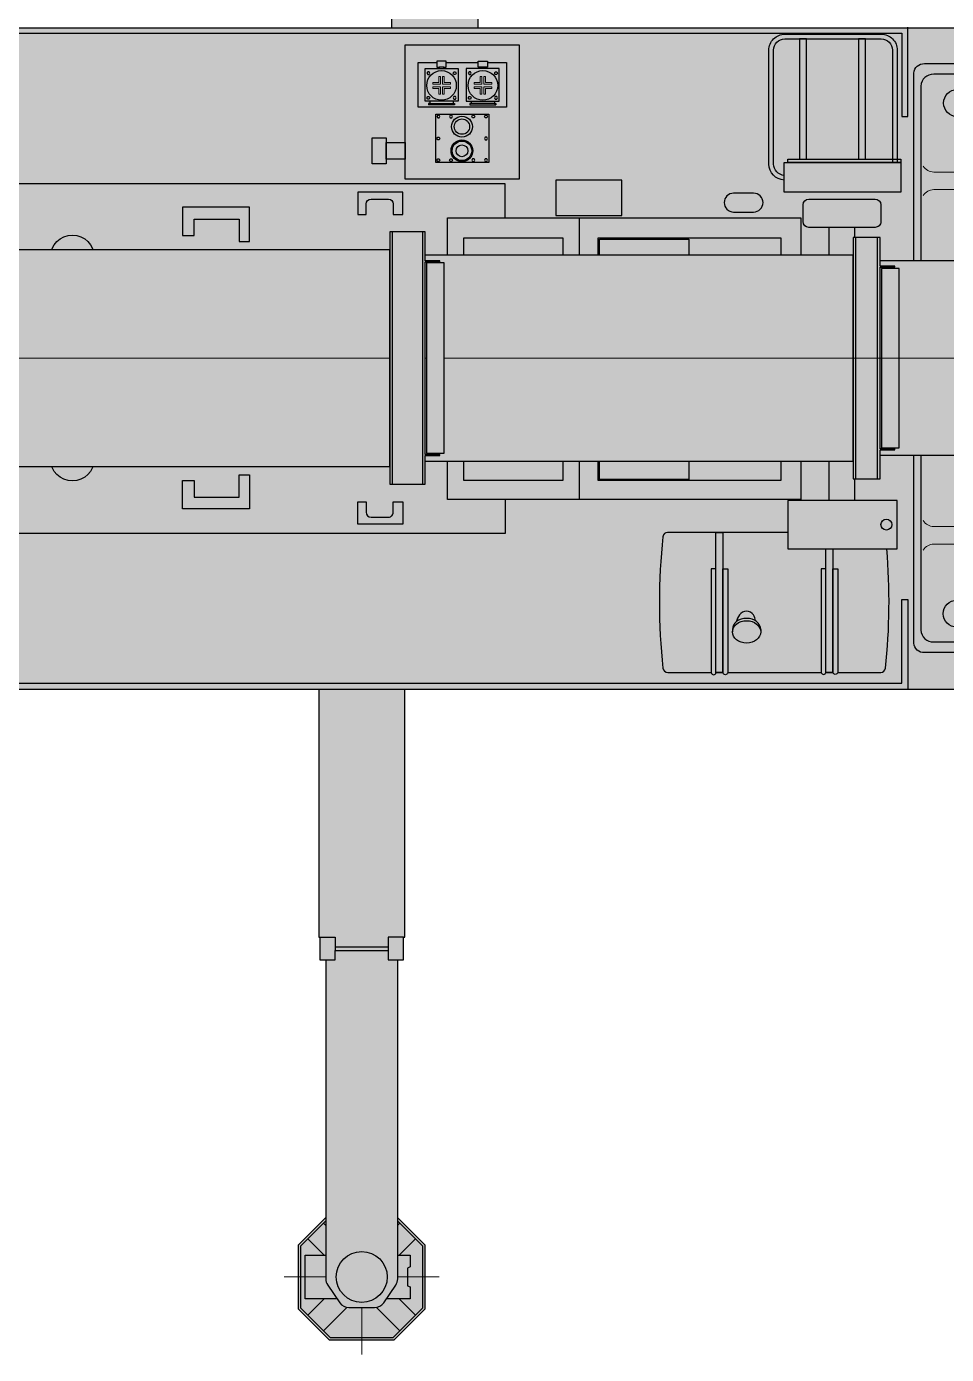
# Model space of a CAD drawing. Header units: millimetres. Extents: x -7743 to 13705, y 0 to 44172.
# Drawn here: x 926 to 5082, y 11241 to 17238 of the extents above; entities that cross this region are included whole.
import ezdxf

# ---------------------------------------------------------------- set-up
doc = ezdxf.new("R2010")
doc.units = ezdxf.units.MM
doc.set_wipeout_variables(frame=1)
doc.layers.add('Техника. Кран Zoomlion ZAT2000V', color=250, linetype='Continuous')
doc.layers.add('Техника. Кран Zoomlion ZAT2000V Штрих', color=7, linetype='Continuous', lineweight=15, true_color=0xa2ce47)

# ---------------------------------------------------------------- blocks, each defined once
blk = doc.blocks.new('ZAT2000V-20230312.202802')
at = {"color": 0, "linetype": 'ByBlock', "lineweight": -2, "transparency": 16777216}
blk.add_wipeout([(-122, 414.9999999999998), (-187.0122089079888, 414.9999999999998), (-187.0122089079888, 409.9999999999998), (-122, 409.9999999999998), (-122, -410.0000000000002), (-187.0122089079888, -410.0000000000002), (-187.0122089079888, -415), (-122, -415), (-122, -544.9999999999999), (0, -544.9999999999999), (0, 545), (-122, 545)], dxfattribs=at)
at = {"layer": 'Техника. Кран Zoomlion ZAT2000V Штрих', "ltscale": 30, "transparency": 16777216}
h = blk.add_hatch(color=256, dxfattribs=at)
h.dxf.hatch_style = 1
h.paths.add_polyline_path([(-122.0000000000001, 545), (-122.0000000000001, 414.9999999999998), (-187.0122089079888, 414.9999999999998), (-187.0122089079888, 410), (-122.0000000000001, 410), (-122.0000000000001, -410.0000000000001), (-187.0122089079888, -410.0000000000001), (-187.0122089079888, -415), (-122.0000000000001, -415), (-122.0000000000001, -545), (-5.684341886080801e-14, -545), (-5.684341886080801e-14, 545)])
at = {"color": 0, "linetype": 'ByBlock', "lineweight": -2, "transparency": 16777216}
blk.add_lwpolyline([(-122.0000000000001, 545), (-122.0000000000001, 414.9999999999998), (-187.0122089079888, 414.9999999999998), (-187.0122089079888, 410), (-122.0000000000001, 410), (-122.0000000000001, -410.0000000000001), (-187.0122089079888, -410.0000000000001), (-187.0122089079888, -415), (-122.0000000000001, -415), (-122.0000000000001, -545), (-5.684341886080801e-14, -545), (-5.684341886080801e-14, 545)], close=True, dxfattribs=at)
for points in [[(-110.0000000000001, 545), (-110.0000000000001, -545)], [(-12.00000000000006, 545), (-12.00000000000006, -545)]]:
    blk.add_lwpolyline(points, dxfattribs=at)
blk.add_wipeout([(-207.0122089079888, 404.9999999999999), (-207.0122089079888, -405.0000000000001), (-127.01220890798874, -405.0000000000001), (-127.01220890798874, 404.9999999999999)], dxfattribs=at)
at = {"layer": 'Техника. Кран Zoomlion ZAT2000V Штрих', "ltscale": 30, "transparency": 16777216}
h = blk.add_hatch(color=256, dxfattribs=at)
h.dxf.hatch_style = 1
h.set_gradient(color1=(173, 173, 173), tint=1, name='CYLINDER')
h.paths.add_polyline_path([(-127.0122089079888, 405), (-207.0122089079888, 405), (-207.0122089079888, -405), (-127.0122089079888, -405)])
at = {"color": 0, "linetype": 'ByBlock', "lineweight": -2, "transparency": 16777216}
blk.add_lwpolyline([(-127.0122089079888, 405), (-207.0122089079888, 405), (-207.0122089079888, -405), (-127.0122089079888, -405)], close=True, dxfattribs=at)
blk = doc.blocks.new('ZAT2000V-20230914.120726')
at = {"color": 0, "linetype": 'ByBlock', "lineweight": -2, "transparency": 16777216}
blk.add_wipeout([(-8085.808838109981, 1495), (-9099.580777470339, 1393.8545625029874), (-9099.580777470339, 1393.8545625029874), (-9102.575101491573, 1393.1303253004553), (-9105.072464435185, 1391.3265309115232), (-9106.701198633706, 1388.7116273224383), (-9107.218909267423, 1385.674775075553), (-9107.218909267423, 1385.674775075553), (-9107.218909267423, 1351.1377294603008), (-9117.793081286145, 1351.1377294603008), (-9117.793081286145, 1372.3548038752997), (-9117.793081286145, 1372.3548038752997), (-9138.890521871132, 1371.3170690255138), (-9159.796212633235, 1368.2953167830492), (-9180.323994488856, 1363.3164549709873), (-9200.291073523069, 1356.4248189027494), (-9200.291073523069, 1356.4248189027494), (-9224.218740824806, 1377.7106236952932), (-9224.218740824806, 1377.7106236952932), (-9225.513286252106, 1378.231876194688), (-9226.897488407732, 1378.4094611710498), (-9228.281690563355, 1378.231876194688), (-9229.576235990655, 1377.7106236952932), (-9261.132825601358, 1359.660821440033), (-9261.132825601358, 1359.660821440033), (-9264.821678696313, 1357.0460347712033), (-9267.947538248947, 1353.7789644418626), (-9270.396891003658, 1349.978251671524), (-9272.080790544078, 1345.7819165064757), (-9272.080790544078, 1345.7819165064757), (-9293.363237778722, 1271.3536876680118), (-9293.363237778722, 1271.3536876680118), (-9293.593718458113, 1270.0235411616632), (-9293.670881491293, 1268.6757811911011), (-9293.593718458113, 1267.328021220539), (-9293.363237778722, 1265.9978747141868), (-9287.507412920459, 1225.750792005747), (-9287.507412920459, 1225.750792005747), (-9335.820118105297, 995.3545831356896), (-9374.06944217486, 763.0756134630283), (-9402.183039251988, 529.3532221451314), (-9420.107734466535, 294.62947846878524), (-9427.696403613474, 68.89583712095919), (-9478.648960328928, 51.1515621092185), (-9478.648960328928, 51.1515621092185), (-9498.57090603505, 38.85660928542711), (-9511.44366482888, 19.303045244749228), (-9514.862540235572, -3.8564253150543664), (-9508.18886903071, -26.295496113696572), (-9492.669326762063, -43.82243519126132), (-9478.648960328928, -51.15156210922214), (-9427.698003994661, -68.89527978673505), (-9427.698003994661, -68.89527978673505), (-9419.586558473025, -304.16264895534914), (-9401.253293569498, -538.8548344706542), (-9372.732885351244, -772.5279327490716), (-9334.07927814277, -1004.7399677381), (-9287.507412920459, -1225.875959683457), (-9293.363237778722, -1266.123042391897), (-9293.363237778722, -1266.123042391897), (-9293.593718458113, -1267.4531888982492), (-9293.670881491293, -1268.8009488688076), (-9293.593718458113, -1270.1487088393696), (-9293.363237778722, -1271.4788553457183), (-9272.080790544078, -1345.9070841841858), (-9272.080790544078, -1345.9070841841858), (-9270.396891003658, -1350.1034193492305), (-9267.947538248947, -1353.9041321195728), (-9264.821678696313, -1357.1712024489134), (-9261.132825601358, -1359.7859891177395), (-9261.132825601358, -1359.7859891177395), (-9229.576235990655, -1377.8357913729997), (-9229.576235990655, -1377.8357913729997), (-9228.281690563355, -1378.3570438723946), (-9226.897488407732, -1378.53462884876), (-9225.513286252106, -1378.3570438723946), (-9224.218740824806, -1377.8357913729997), (-9200.291073523069, -1356.5499865804559), (-9200.291073523069, -1356.5499865804559), (-9180.323994488856, -1363.4416226486937), (-9159.796212633235, -1368.4204844607593), (-9138.890521871132, -1371.4422367032203), (-9117.793081286145, -1372.4799715530098), (-9117.793081286145, -1372.4799715530098), (-9117.793081286145, -1351.2628971380109), (-9107.218909267423, -1351.2628971380109), (-9107.218909267423, -1385.7999427532595), (-9107.218909267423, -1385.7999427532595), (-9106.701198633706, -1388.8367950001448), (-9105.072464435185, -1391.4516985892333), (-9102.575101491571, -1393.2554929781654), (-9099.580777470339, -1393.9797301806939), (-9099.580777470339, -1393.9797301806939), (-8085.808838109981, -1490.0000000000036), (3291.025227676266, -1490.0000000000036), (3291.025227676266, -1490.0000000000036), (3297.260025437932, -1488.613058189334), (3302.4977248860423, -1484.9575397300323), (3305.949949506503, -1479.583671859964), (3307.0970717721684, -1473.300327111927), (3307.0970717721684, -1180.9815122999207), (3711.5172558259765, -1180.9815122999207), (3711.5172558259765, -1191.6244078300297), (3711.5172558259746, -1191.6244078300297), (3711.5172558259746, -1484.192720534109), (4019.375945917467, -1484.192720534109), (4019.375945917467, -1478.9056310916603), (4205.453219397074, -1478.9056310916603), (4216.43640925701, -1473.5498181378389), (4216.43640925701, -1000.1276239228027), (4205.453219397074, -994.8405344803505), (4083.2299958710355, -994.8405344803505), (4083.2299958710355, -712.8464006611684), (4019.375945917467, -712.8464006611684), (4019.375945917467, 984.0585097154617), (4205.453219397074, 984.0585097154617), (4216.43640925701, 989.4143226692868), (4216.43640925701, 1468.1923298381407), (4083.2299958710355, 1468.1923298381407), (4030.3658440270247, 1180.9127887885406), (3629.244910481759, 1180.9127887885406), (3629.244910481759, 1478.835232234418), (3629.244910481759, 1478.835232234418), (3628.35915389235, 1485.1070536442749), (3624.980833842299, 1490.4649694864893), (3619.703433404762, 1493.9677331317762), (3613.454054744001, 1495), (3613.454054743999, 1495)], dxfattribs=at)
at = {"layer": 'Техника. Кран Zoomlion ZAT2000V Штрих', "true_color": 0xadadad, "transparency": 16777216}
h = blk.add_hatch(color=253, dxfattribs=at)
h.dxf.hatch_style = 1
edge = h.paths.add_edge_path()
edge.add_line((3613.454054743996, 1495), (-8085.808838109981, 1495))
edge.add_line((-8085.808838109981, 1495), (-9099.580777470339, 1393.854562502987))
edge.add_arc((-9099.23584901335, 1385.876409103792), 7.985606257607142, 92.4755910372888, 181.4468540491731)
edge.add_line((-9107.218909267423, 1385.674775075553), (-9107.218909267423, 1351.137729460301))
edge.add_line((-9107.218909267423, 1351.137729460301), (-9117.793081286145, 1351.137729460301))
edge.add_line((-9117.793081286145, 1351.137729460301), (-9117.793081286145, 1372.3548038753))
edge.add_arc((-9117.356990316395, 1148.511642205274), 223.8435864655654, 90.11162342531529, 111.7464663628316)
edge.add_line((-9200.291073523069, 1356.424818902749), (-9224.218740824806, 1377.710623695297))
edge.add_arc((-9226.89748840773, 1372.926024251596), 5.483436919459143, 60.75689992052686, 119.2431000794731)
edge.add_line((-9229.576235990655, 1377.710623695297), (-9261.132825601358, 1359.660821440033))
edge.add_arc((-9249.318302169282, 1339.083840836203), 23.72751766825739, 119.8628115599738, 163.6029859128117)
edge.add_line((-9272.080790544078, 1345.781916506479), (-9293.363237778722, 1271.353687668015))
edge.add_arc((-9281.862046374434, 1268.675781191101), 11.80883511685921, 166.892933232913, 193.107066767087)
edge.add_line((-9293.363237778722, 1265.997874714187), (-9287.507412920459, 1225.750792005747))
edge.add_arc((-4015.302341183784, -0.06258383884414798), 5412.833338543264, 166.9110022731562, 179.2700434097072)
edge.add_line((-9427.696403613474, 68.89583712096282), (-9478.648960328928, 51.15156210922214))
edge.add_arc((-9460.83538150471, 0), 54.16461849528932, 109.2007195260848, 250.7992804739152)
edge.add_line((-9478.648960328928, -51.15156210922214), (-9427.698003994661, -68.89527978673505))
edge.add_arc((-4015.302341183778, -0.06258383885142393), 5412.833338543272, 180.7286256614258, 193.0889977268439)
edge.add_line((-9287.507412920459, -1225.875959683453), (-9293.363237778722, -1266.123042391893))
edge.add_arc((-9281.862046374441, -1268.800948868804), 11.8088351168513, 166.8929332329222, 193.107066767095)
edge.add_line((-9293.363237778722, -1271.478855345718), (-9272.080790544078, -1345.907084184182))
edge.add_arc((-9249.318302169277, -1339.20900851391), 23.7275176682614, 196.3970140871761, 240.1371884400148)
edge.add_line((-9261.132825601358, -1359.78598911774), (-9229.576235990655, -1377.835791373))
edge.add_arc((-9226.89748840773, -1373.051191929299), 5.483436919459143, 240.7568999205269, 299.2431000794732)
edge.add_line((-9224.218740824806, -1377.835791373), (-9200.291073523069, -1356.549986580456))
edge.add_arc((-9117.356990316395, -1148.636809882981), 223.8435864655653, 248.2535336371684, 269.8883765746847)
edge.add_line((-9117.793081286145, -1372.479971553006), (-9117.793081286145, -1351.262897138007))
edge.add_line((-9117.793081286145, -1351.262897138007), (-9107.218909267423, -1351.262897138007))
edge.add_line((-9107.218909267423, -1351.262897138007), (-9107.218909267423, -1385.79994275326))
edge.add_arc((-9099.23584901335, -1386.001576781498), 7.985606257605517, 178.5531459508269, 267.5244089627112)
edge.add_line((-9099.580777470339, -1393.979730180694), (-8085.808838109981, -1490))
edge.add_line((-8085.808838109981, -1490), (3291.025227676262, -1490))
edge.add_arc((3290.635650924914, -1473.541423699789), 16.46318632206546, 271.3559457384105, 360.8391031042198)
edge.add_line((3307.097071772165, -1473.300327111927), (3307.097071772165, -1180.981512299921))
edge.add_line((3307.097071772165, -1180.981512299921), (3711.517255825971, -1180.981512299921))
edge.add_line((3711.517255825971, -1180.981512299921), (3711.517255825971, -1191.624407830026))
edge.add_line((3711.517255825971, -1191.624407830026), (3711.517255825971, -1484.192720534109))
edge.add_line((3711.517255825971, -1484.192720534109), (4019.375945917464, -1484.192720534109))
edge.add_line((4019.375945917464, -1484.192720534109), (4019.375945917464, -1478.90563109166))
edge.add_line((4019.375945917464, -1478.90563109166), (4205.45321939707, -1478.90563109166))
edge.add_line((4205.45321939707, -1478.90563109166), (4216.436409257007, -1473.549818137835))
edge.add_line((4216.436409257007, -1473.549818137835), (4216.436409257007, -1000.127623922799))
edge.add_line((4216.436409257007, -1000.127623922799), (4205.45321939707, -994.8405344803505))
edge.add_line((4205.45321939707, -994.8405344803505), (4083.229995871032, -994.8405344803505))
edge.add_line((4083.229995871032, -994.8405344803505), (4083.229995871032, -712.8464006611648))
edge.add_line((4083.229995871032, -712.8464006611648), (4019.375945917464, -712.8464006611648))
edge.add_line((4019.375945917464, -712.8464006611648), (4019.375945917464, 984.0585097154653))
edge.add_line((4019.375945917464, 984.0585097154653), (4205.45321939707, 984.0585097154653))
edge.add_line((4205.45321939707, 984.0585097154653), (4216.436409257007, 989.4143226692904))
edge.add_line((4216.436409257007, 989.4143226692904), (4216.436409257007, 1468.192329838144))
edge.add_line((4216.436409257007, 1468.192329838144), (4083.229995871032, 1468.192329838144))
edge.add_line((4083.229995871032, 1468.192329838144), (4030.365844027021, 1180.912788788544))
edge.add_line((4030.365844027021, 1180.912788788544), (3629.244910481756, 1180.912788788544))
edge.add_line((3629.244910481756, 1180.912788788544), (3629.244910481756, 1478.835232234418))
edge.add_arc((3614.170582227945, 1479.904773001974), 15.11222319042044, 355.9416001160692, 452.7176278310911)
edge = h.paths.add_edge_path(flags=16)
edge.add_arc((-9193.513126021808, -1281.669112292206), 49.43047400548605, 199.3533983450978, 238.69146322521442, ccw=False)
edge.add_arc((-2926.062889170976, 0), 6446.133350540223, 168.3829864871979, 191.6170135128022, ccw=False)
edge.add_arc((-9193.513126021831, 1281.669112292224), 49.43047400545794, 121.30853677480519, 160.646601654913, ccw=False)
edge.add_arc((-9167.382437477614, 1214.980962285474), 120.6180363521415, 94.27007662630751, 115.44194046668571, ccw=False)
edge.add_line((-9176.363406221335, 1335.264181787908), (-9176.363406221335, 1351.262897138004))
edge.add_line((-9176.363406221335, 1351.262897138004), (-8085.808838109979, 1351.262897138004))
edge.add_line((-8085.808838109979, 1351.262897138004), (-7835.81045277894, 1329.910044179946))
edge.add_line((-7835.81045277894, 1329.910044179946), (-7601.743741498671, 1329.910044179946))
edge.add_arc((-7599.052902616458, 1284.767024601832), 45.22314485437757, 2.9181631358671893, 93.41119199317569, ccw=False)
edge.add_line((-7553.888400029035, 1287.069314016917), (-7553.888400029035, -1287.069314016921))
edge.add_arc((-7599.052902616454, -1284.767024601832), 45.22314485437579, 266.5888080068195, 357.08183686412804, ccw=False)
edge.add_line((-7601.743741498671, -1329.910044179942), (-7835.81045277894, -1329.910044179942))
edge.add_line((-7835.81045277894, -1329.910044179942), (-8085.808838109979, -1351.262897138007))
edge.add_line((-8085.808838109979, -1351.262897138007), (-9176.363406221335, -1351.262897138007))
edge.add_line((-9176.363406221335, -1351.262897138007), (-9176.363406221335, -1335.264181787908))
edge.add_arc((-9167.382437477612, -1214.980962285477), 120.6180363521383, 244.5580595334504, 265.7299233736916, ccw=False)
edge.add_line((-9219.199494682594, -1323.901590616668), (-9219.199494682833, -1323.901590616559))
at = {"layer": 'Техника. Кран Zoomlion ZAT2000V Штрих', "transparency": 16777216}
h = blk.add_hatch(color=256, dxfattribs=at)
h.dxf.hatch_style = 1
edge = h.paths.add_edge_path()
edge.add_arc((-9193.513126021811, -1281.669112292206), 49.43047400548416, 199.3533983451012, 238.691463225218, ccw=False)
edge.add_arc((-2926.062889170976, 0), 6446.133350540223, 168.3829864871979, 191.6170135128022, ccw=False)
edge.add_arc((-9193.51312602183, 1281.669112292224), 49.4304740054595, 121.30853677480661, 160.6466016549142, ccw=False)
edge.add_arc((-9167.382437477618, 1214.980962285477), 120.6180363521394, 94.27007662630581, 115.4419404666842, ccw=False)
edge.add_line((-9176.363406221335, 1335.264181787908), (-9176.363406221335, 1351.262897138005))
edge.add_line((-9176.363406221335, 1351.262897138004), (-8085.808838109979, 1351.262897138004))
edge.add_line((-8085.808838109979, 1351.262897138004), (-7835.81045277894, 1329.910044179942))
edge.add_line((-7835.81045277894, 1329.910044179946), (-7601.743741498671, 1329.910044179946))
edge.add_arc((-7599.052902616456, 1284.767024601832), 45.22314485437722, 2.918163135871282, 93.41119199317802, ccw=False)
edge.add_line((-7553.888400029035, 1287.069314016917), (-7553.888400029035, -1287.069314016922))
edge.add_arc((-7599.052902616454, -1284.767024601832), 45.22314485437586, 266.5888080068196, 357.0818368641263, ccw=False)
edge.add_line((-7601.743741498671, -1329.910044179942), (-7835.81045277894, -1329.910044179942))
edge.add_line((-7835.81045277894, -1329.910044179942), (-8085.808838109979, -1351.262897138007))
edge.add_line((-8085.808838109979, -1351.262897138007), (-9176.363406221335, -1351.262897138007))
edge.add_line((-9176.363406221335, -1351.262897138007), (-9176.363406221335, -1335.264181787908))
edge.add_arc((-9167.382437477614, -1214.980962285477), 120.6180363521398, 244.55805953345168, 265.72992337369243, ccw=False)
edge.add_line((-9219.199494682594, -1323.901590616668), (-9219.199494682833, -1323.901590616556))
edge = h.paths.add_edge_path(flags=16)
edge.add_arc((-9175.150613364503, -1229.735259407869), 41.28797582951992, 201.4550897319018, 235.3263182233421)
edge.add_arc((-9189.456620128156, -1248.808808329239), 17.48699347287576, 238.3235709520476, 278.0604466179834)
edge.add_line((-9187.00463327174, -1266.123042391893), (-8979.577857525801, -1228.907252626803))
edge.add_arc((-8984.644876918122, -1203.038078845871), 26.36074425410406, 281.0822743451497, 361.6755249187879)
edge.add_arc((-2651.380780537115, -0.03519942862476455), 6420.477716543366, 169.2076806163981, 190.7923193836019, ccw=False)
edge.add_arc((-8984.107550630475, 1208.048910274054), 26.46720299808499, 347.2261278191951, 440.1456814330308)
edge.add_line((-8979.577857525801, 1234.125618557868), (-9187.00463327174, 1266.052643534651))
edge.add_arc((-9189.332007228477, 1245.513254782276), 20.67082871719872, 83.53523412063149, 116.2507965695174)
edge.add_arc((-9181.102506170158, 1234.890480878141), 33.94410265344729, 120.7830956879525, 163.0816378326747)
edge.add_arc((-3298.820644397145, -0.03436175568640465), 6044.326522018601, 168.1151367272923, 191.8848632727077)
at = {"color": 0, "linetype": 'ByBlock', "lineweight": -2, "transparency": 16777216}
for p, q in [((-6862.377461929051, 1225.944230892637), (-6862.377461929051, 1236.769159846008)), ((-6734.559966944777, 1225.944230892637), (-6734.559966944777, 1236.769159846008))]:
    blk.add_line(p, q, dxfattribs=at)
for points in [[(3613.454054743996, 1495), (-8085.808838109981, 1495)], [(3629.244910481756, 1180.912788788544), (3629.244910481756, 1090.484169254119), (3597.663205872405, 1090.484169254119), (3597.663205872405, 1468.192329838144), (-7500.675570259713, 1468.192329838144), (-7500.675570259713, 1090.484169254119), (-7527.248457628539, 1090.484169254119), (-7527.248457628539, 1495)], [(-7157.121789964753, 1420.266589511266), (-7188.723227363758, 1420.266589511266)], [(-7188.723227363758, 861.704533683951), (-7188.723227363758, 1420.266589511266), (-7157.121789964753, 1420.266589511266), (-7157.121789964753, 861.704533683951)], [(-6713.399265414218, 1420.266589511266), (-7135.708394245015, 1420.266589511266)], [(-6660.384432295476, 1420.266589511266), (-6691.985869694481, 1420.266589511266)], [(-5707.987902740695, 638.2773672420444), (-5707.987902740695, 792.5617189420736), (-720.2793988758172, 792.5617189420736)], [(-7287.891306214073, 643.634862407911), (-7287.891306214073, -590.490756149964)], [(-7170.891474656701, -590.490756149964), (-7170.891474656701, 643.634862407911)], [(-6043.122792126105, 638.3477729654624), (-6043.122792126105, -633.0606835230137)], [(-5707.987902740695, -633.0606835230137), (-5707.987902740695, -787.3450352230393), (-725.9781582712744, -787.3450352230393)], [(3307.09706490599, -1180.912788788544), (3307.09706490599, -1085.198748291368), (3275.515360296639, -1085.198748291368), (3275.515360296639, -1468.192329838144), (-7500.675570259713, -1468.192329838144), (-7500.675570259713, -1090.484169254119), (-7527.248457628539, -1090.484169254119), (-7527.248457628539, -1494.765224073137)], [(-5628.202185602548, -1335.264181787908), (-5713.271641491416, -1335.264181787908), (-5713.271641491416, -1133.124495484419), (-5314.349750317948, -1133.124495484419), (-5314.349750317948, -1335.264181787908), (-5399.492962621962, -1335.264181787908)], [(-5660.058811722087, -1159.697382853235), (-5660.058811722087, -1149.123210834514), (-5665.41630002178, -1149.123210834514), (-5665.41630002178, -1143.767397880689)], [(-5549.075407052012, -1143.767397880689), (-5665.41630002178, -1143.767397880689)], [(-5660.058811722087, -1149.123210834514), (-5554.432895351703, -1149.123210834514)], [(-5554.432895351703, -1159.697382853235), (-5554.432895351703, -1149.123210834514), (-5549.075407052012, -1149.123210834514), (-5549.075407052012, -1143.767397880689)], [(-5473.262252872804, -1159.697382853235), (-5473.262252872804, -1149.123210834514), (-5478.619741172497, -1149.123210834514), (-5478.619741172497, -1143.767397880689)], [(-5478.619741172497, -1143.767397880689), (-5362.27884820273, -1143.767397880689)], [(-5367.636336502421, -1149.123210834514), (-5473.262252872804, -1149.123210834514)], [(-5367.636336502421, -1159.697382853235), (-5367.636336502421, -1149.123210834514), (-5362.27884820273, -1149.123210834514), (-5362.27884820273, -1143.767397880689)], [(-5596.930741655482, -1308.69296976495), (-5596.930741655482, -1313.980059207399), (-5586.289521471244, -1313.980059207399), (-5586.289521471244, -1340.551271230357), (-5628.202185602548, -1340.551271230357), (-5628.202185602548, -1313.980059207399), (-5617.56096541831, -1313.980059207399), (-5617.56096541831, -1308.69296976495)], [(-5617.56096541831, -1313.980059207399), (-5596.930741655482, -1313.980059207399)], [(-5430.764406569027, -1308.69296976495), (-5430.764406569027, -1313.980059207399), (-5441.405626753265, -1313.980059207399), (-5441.405626753265, -1340.551271230357), (-5399.492962621962, -1340.551271230357), (-5399.492962621962, -1313.980059207399), (-5410.1341828062, -1313.980059207399), (-5410.1341828062, -1308.69296976495)], [(-5430.764406569027, -1313.980059207399), (-5410.1341828062, -1313.980059207399)], [(-5441.405626753265, -1335.264181787908), (-5586.289521471244, -1335.264181787908)]]:
    blk.add_lwpolyline(points, dxfattribs=at)
for points in [[(-8085.808838109981, -1490), (3291.025227676263, -1490, 0.4115739493649793)], [(-7210.136623083496, 1420.266589511266), (-7404.488311222944, 1420.266589511266, 0.3830473333157636), (-7426.03904552365, 1400.91771882835, 0.04838597665947506), (-7431.901199572176, 861.7045336839547)], [(-6984.75385439504, 787.274629499625), (-6441.948357230642, 787.274629499625, 0.3836045237965721), (-6420.393141447066, 806.6653825096982, 0.05334861427817218), (-6420.970525096343, 1400.91771882835, 0.3830473333157636), (-6442.52125939705, 1420.266589511266), (-6638.971036575738, 1420.266589511266)], [(-8926.36502775647, -1207.554399668748, 0.1092102287273697), (-8914.71911271316, -1249.871957731822, 0.1978214551173309), (-8873.15219798714, -1279.785264176822, 0.04453049654943383), (-8835.87102853624, -1281.982628507201), (-7644.315344217586, -1281.982628507201, 0.4049188672810473), (-7585.812074314083, -1228.769798737874), (-7585.812074314083, 1228.769798737871, 0.4049188672810473), (-7644.315344217586, 1281.982628507205), (-8835.87102853624, 1281.982628507205, 0.04453049654943383), (-8873.15219798714, 1279.785264176826, 0.1978214551173309), (-8914.71911271316, 1249.871957731826, 0.1092102287273697), (-8926.36502775647, 1207.554399668748)], [(-6838.481392259364, 1186.566412043241, 0.08033700968085868), (-6830.399096971598, 1159.626983996, 0.4989498210987788), (-6766.545040151856, 1159.626983996, 0.07291222456900454), (-6752.024200098936, 1191.25431720863)], [(-5202.633650645115, 649.0593988731089), (-5245.138205198529, 649.0593988731089), (-5245.138205198529, 750.1292454579416), (-5042.995161337127, 750.1292454579416), (-5042.995161337127, 649.0593988731089), (-5080.283039037673, 649.0593988731089), (-5080.283039037673, 696.503113320854, 0.414213562373095), (-5101.982139331809, 718.2022136149899), (-5180.934550350978, 718.2022136149899, 0.414213562373095), (-5202.633650645115, 696.503113320854), (-5202.633650645115, 649.0593988731089)], [(-5202.633650645115, -649.0593988731089), (-5245.138205198529, -649.0593988731089), (-5245.138205198529, -750.1292454579416), (-5042.995161337127, -750.1292454579416), (-5042.995161337127, -649.0593988731089), (-5080.283039037673, -649.0593988731089), (-5080.283039037673, -696.503113320854, -0.414213562373095), (-5101.982139331809, -718.2022136149935), (-5180.934550350978, -718.2022136149935, -0.414213562373095), (-5202.633650645115, -696.503113320854), (-5202.633650645115, -649.0593988731089)], [(-6968.681375763621, -804.0345075887781, -0.4010145289139171), (-6899.543587059341, -876.3754744844227), (-6899.543587059341, -1390.560477034491, -0.4142135623730951), (-6971.958756143964, -1462.97564611911), (-7406.971245690802, -1462.97564611911, -0.4142135623730951), (-7479.386414775425, -1390.560477034491), (-7479.386414775425, -883.0590619878749)], [(-6968.681375763621, -825.3478934950217, -0.3955498918904441), (-6920.826034293985, -876.3754744844227), (-6920.826034293985, -1390.560477034491, -0.414213562373095), (-6971.958756143964, -1441.69319888447), (-7406.971245690802, -1441.69319888447, -0.414213562373095), (-7458.103967540781, -1390.560477034491), (-7458.103967540781, -883.0590619878749)]]:
    blk.add_lwpolyline(points, format="xyb", dxfattribs=at)
for points in [[(-7210.136623083496, 1420.266589511266, -0.7820596764354482), (-7188.723227363758, 1420.266589511266), (-7188.723227363758, 952.2002082500549), (-7210.136623083496, 952.2002082500549)], [(-7135.708394245015, 1420.266589511266, 0.7927839221908304), (-7157.121789964753, 1420.266589511266), (-7157.121789964753, 952.2002082500549), (-7135.708394245015, 952.2002082500549)], [(-6713.399265414218, 1420.266589511266, -0.9051905465016288), (-6691.985869694481, 1420.266589511266), (-6691.985869694481, 952.2002082500549), (-6713.399265414218, 952.2002082500549)], [(-6638.971036575738, 1420.266589511266, 0.9137837892167673), (-6660.384432295476, 1420.266589511266), (-6660.384432295476, 952.2002082500549), (-6638.971036575738, 952.2002082500549)], [(-9219.199494682833, -1323.901590616559, -0.1733504527207134), (-9240.150408009395, -1298.050067368677, -0.1017263008733394), (-9240.150408009395, 1298.050067368677, -0.1733504527206759), (-9219.199494682856, 1323.901590616544, -0.09264337295436469), (-9176.363406221335, 1335.264181787908), (-9176.363406221335, 1351.262897138004), (-8085.808838109979, 1351.262897138004), (-7835.81045277894, 1329.910044179946), (-7601.743741498671, 1329.910044179946, -0.4167361534536461), (-7553.888400029035, 1287.069314016917), (-7553.888400029035, -1287.069314016921, -0.4167361534536461), (-7601.743741498671, -1329.910044179942), (-7835.81045277894, -1329.910044179942), (-8085.808838109979, -1351.262897138007), (-9176.363406221335, -1351.262897138007), (-9176.363406221335, -1335.264181787908, -0.09264337295375881), (-9219.199494682594, -1323.901590616668)], [(-7079.687695934785, -718.2022136149935), (-7379.095078069813, -718.2022136149935, -0.414213562373095), (-7404.958185936968, -692.3391057478366), (-7404.958185936968, -616.3538640171173, -0.414213562373095), (-7379.095078069813, -590.490756149964), (-7079.687695934785, -590.490756149964, -0.414213562373095), (-7053.82458806763, -616.3538640171173), (-7053.82458806763, -692.3391057478366, -0.414213562373095)], [(-6740.039207814722, -659.7023012693826), (-6830.399096971598, -659.7023012693826, 0.9999999999999999), (-6830.399096971598, -744.7734256379517), (-6740.039207814722, -744.7734256379517, 0.9999999999999999)]]:
    blk.add_lwpolyline(points, format="xyb", close=True, dxfattribs=at)
for points in [[(-6691.985869694481, 1420.266589511266), (-6660.384432295476, 1420.266589511266), (-6660.384432295476, 787.274629499625), (-6691.985869694481, 787.274629499625)], [(-6984.75385439504, 861.704533683951), (-7479.386414775425, 861.704533683951), (-7479.386414775425, 643.634862407911), (-6984.75385439504, 643.634862407911)], [(-4553.646332841281, 680.9880991957616), (-4250.368069575419, 680.9880991957616), (-4250.368069575419, 553.2766417307284), (-4303.647954376416, 553.2766417307284), (-4303.647954376416, 627.7752694264309), (-4505.717234956499, 627.7752694264309), (-4505.717234956499, 526.7037543619044), (-4553.646332841281, 526.7037543619044)], [(-7043.183361017231, 638.3477729654624), (-5447.27454081028, 638.3477729654624), (-5447.27454081028, -633.0606835230137), (-7043.183361017231, -633.0606835230137)], [(-6952.75641682867, 553.2062428734862), (-6128.198949398437, 553.2062428734862), (-6128.198949398437, -542.6337393344584), (-6952.75641682867, -542.6337393344584)], [(-6537.829108921644, 547.920828776907), (-6133.549736314659, 547.920828776907), (-6133.549736314657, -537.8674628223089), (-6537.829108921642, -537.8674628223089)], [(-5521.843581095565, -542.6337393344584), (-5968.627508255966, -542.6337393344584), (-5968.627508255966, 553.2062428734862), (-5521.843581095565, 553.2062428734862)], [(-4553.646332841281, -680.9880991957616), (-4250.368069575419, -680.9880991957616), (-4250.368069575419, -553.2766417307284), (-4303.647954376416, -553.2766417307284), (-4303.647954376416, -627.7752694264309), (-4505.717234956499, -627.7752694264309), (-4505.717234956499, -526.7037543619044), (-4553.646332841281, -526.7037543619044)], [(-5936.697132587447, -643.7035859192838), (-6234.624608937094, -643.7035859192838), (-6234.624608937094, -803.3420752272723), (-5936.697132587447, -803.3420752272723)], [(-7495.385130125529, -750.1292454579416), (-6968.681375763621, -750.1292454579416), (-6968.681375763621, -883.0590619878749), (-7495.385130125529, -883.0590619878749)], [(-5771.774904528746, -808.6291578035452), (-5255.846480414437, -808.6291578035452), (-5255.846480414437, -1415.049905792232), (-5771.774904528746, -1415.049905792232)], [(-7495.385130125529, -883.0590619878749), (-6984.75385439504, -883.0590619878749), (-6984.75385439504, -899.0577773379737), (-7495.385130125529, -899.0577773379737)], [(-7335.74664081755, -899.0577773379737), (-7335.74664081755, -1441.69319888447), (-7303.822966532493, -1441.69319888447), (-7303.822966532493, -899.0577773379737)], [(-7069.816602034272, -899.0577773379737), (-7069.816602034272, -1441.69319888447), (-7037.892927749215, -1441.69319888447), (-7037.892927749215, -899.0577773379737)], [(-5633.559680768414, -883.0590619878749), (-5394.135467456095, -883.0590619878749), (-5394.135467456095, -1101.197470507632), (-5633.559680768414, -1101.197470507632)], [(-5614.240549586668, -893.7112318899308), (-5617.680836259691, -887.7524805796529), (-5624.561409605738, -887.7524805796529), (-5628.001696278761, -893.7112318899308), (-5624.561409605738, -899.6699832002087), (-5617.680836259691, -899.6699832002087)], [(-5557.268194929709, -893.7112318899308), (-5560.708481602733, -887.7524805796529), (-5567.589054948779, -887.7524805796529), (-5571.029341621803, -893.7112318899308), (-5567.589054948779, -899.6699832002087), (-5560.708481602733, -899.6699832002087)], [(-5470.426953294798, -893.7112318899308), (-5466.986666621775, -887.7524805796529), (-5460.106093275728, -887.7524805796529), (-5456.665806602705, -893.7112318899308), (-5460.106093275728, -899.6699832002087), (-5466.986666621775, -899.6699832002087)], [(-5413.45459863784, -893.7112318899308), (-5410.014311964816, -887.7524805796529), (-5403.13373861877, -887.7524805796529), (-5399.693451945746, -893.7112318899308), (-5403.13373861877, -899.6699832002087), (-5410.014311964816, -899.6699832002087)], [(-5255.846480414437, -899.0577773379737), (-5170.709976360065, -899.0577773379737), (-5170.709976360065, -973.5547365539787), (-5255.846480414437, -973.5547365539787)], [(-5106.855926406499, -877.7719794115947), (-5106.855926406499, -994.8405344803505), (-5170.709976360065, -994.8405344803468), (-5170.709976360065, -877.771979411591)], [(-5614.240549586668, -992.0688033759943), (-5617.680836259691, -986.1100520657164), (-5624.561409605738, -986.1100520657164), (-5628.001696278761, -992.0688033759943), (-5624.561409605738, -998.0275546862722), (-5617.680836259691, -998.0275546862722)], [(-5413.45459863784, -992.0688033759943), (-5410.014311964816, -986.1100520657164), (-5403.13373861877, -986.1100520657164), (-5399.693451945746, -992.0688033759943), (-5403.13373861877, -998.0275546862722), (-5410.014311964816, -998.0275546862722)], [(-5614.240549586668, -1090.54530060558), (-5617.680836259691, -1096.504051915857), (-5624.561409605738, -1096.504051915857), (-5628.001696278761, -1090.54530060558), (-5624.561409605738, -1084.586549295302), (-5617.680836259691, -1084.586549295302)], [(-5557.268194929709, -1090.54530060558), (-5560.708481602733, -1096.504051915857), (-5567.589054948779, -1096.504051915857), (-5571.029341621803, -1090.54530060558), (-5567.589054948779, -1084.586549295302), (-5560.708481602733, -1084.586549295302)], [(-5470.426953294798, -1090.54530060558), (-5466.986666621775, -1096.504051915857), (-5460.106093275728, -1096.504051915857), (-5456.665806602705, -1090.54530060558), (-5460.106093275728, -1084.586549295302), (-5466.986666621775, -1084.586549295302)], [(-5413.45459863784, -1090.54530060558), (-5410.014311964816, -1096.504051915857), (-5403.13373861877, -1096.504051915857), (-5399.693451945746, -1090.54530060558), (-5403.13373861877, -1084.586549295302), (-5410.014311964816, -1084.586549295302)], [(-5681.34796720636, -1159.697382853235), (-5681.34796720636, -1308.69296976495), (-5532.417753114301, -1308.69296976495), (-5532.417753114301, -1159.697382853235)], [(-5659.458651744217, -1175.662973992108), (-5662.89893841724, -1169.704222681827), (-5669.779511763287, -1169.704222681827), (-5673.21979843631, -1175.662973992108), (-5669.779511763287, -1181.621725302382), (-5662.89893841724, -1181.621725302382)], [(-5555.033055329573, -1175.662973992108), (-5551.59276865655, -1169.704222681827), (-5544.712195310503, -1169.704222681827), (-5541.27190863748, -1175.662973992108), (-5544.712195310503, -1181.621725302382), (-5551.59276865655, -1181.621725302382)], [(-5346.347181018149, -1159.697382853235), (-5346.347181018149, -1308.69296976495), (-5495.277395110206, -1308.69296976495), (-5495.277395110206, -1159.697382853235)], [(-5472.662092894934, -1175.662973992108), (-5476.102379567958, -1169.704222681827), (-5482.982952914004, -1169.704222681827), (-5486.423239587028, -1175.662973992108), (-5482.982952914004, -1181.621725302382), (-5476.102379567958, -1181.621725302382)], [(-5368.236496480291, -1175.662973992108), (-5364.796209807268, -1169.704222681827), (-5357.915636461221, -1169.704222681827), (-5354.475349788197, -1175.662973992108), (-5357.915636461221, -1181.621725302382), (-5364.796209807268, -1181.621725302382)], [(-5659.458651744217, -1287.438620704215), (-5662.89893841724, -1293.39737201449), (-5669.779511763287, -1293.39737201449), (-5673.21979843631, -1287.438620704215), (-5669.779511763287, -1281.479869393934), (-5662.89893841724, -1281.479869393934)], [(-5555.033055329573, -1287.438620704215), (-5551.59276865655, -1293.39737201449), (-5544.712195310503, -1293.39737201449), (-5541.27190863748, -1287.438620704215), (-5544.712195310503, -1281.479869393934), (-5551.59276865655, -1281.479869393934)], [(-5472.662092894934, -1287.438620704215), (-5476.102379567958, -1293.39737201449), (-5482.982952914004, -1293.39737201449), (-5486.423239587028, -1287.438620704215), (-5482.982952914004, -1281.479869393934), (-5476.102379567958, -1281.479869393934)], [(-5368.236496480291, -1287.438620704215), (-5364.796209807268, -1293.39737201449), (-5357.915636461221, -1293.39737201449), (-5354.475349788197, -1287.438620704215), (-5357.915636461221, -1281.479869393934), (-5364.796209807268, -1281.479869393934)]]:
    blk.add_lwpolyline(points, close=True, dxfattribs=at)
at = {"color": 0, "linetype": 'ByBlock', "lineweight": 9, "transparency": 16777216}
for points in [[(-7596.460002747957, 866.8732455107602, -0.2604702793676443), (-7644.315344217586, 840.2316277643877), (-8756.152366429767, 840.2316277643877, -0.2697801226032571), (-8798.656914117008, 866.8732455107602)], [(-7596.460002747957, 734.0617997302979, 0.2604702793676443), (-7644.315344217586, 760.7034174766668), (-8756.152366429767, 760.7034174766668, 0.2697801226032571), (-8798.656914117008, 734.0617997302979)], [(-7596.460002747957, -734.0617997302943, -0.2604702793676443), (-7644.315344217586, -760.7034174766668), (-8756.152366429767, -760.7034174766668, -0.2697801226032571), (-8798.656914117008, -734.0617997302943)], [(-7596.460002747957, -866.8732455107565, 0.2604702793676443), (-7644.315344217586, -840.2316277643877), (-8756.152366429767, -840.2316277643877, 0.2697801226032571), (-8798.656914117008, -866.8732455107565)]]:
    blk.add_lwpolyline(points, format="xyb", dxfattribs=at)
at = {"color": 0, "linetype": 'ByBlock', "lineweight": 5, "transparency": 16777216}
for points in [[(-5647.072026803386, -1225.78539804988), (-5647.072026803386, -1218.346664734585), (-5619.70925859942, -1218.346664734585), (-5619.70925859942, -1191.624407830026), (-5612.270525284126, -1191.624407830026), (-5612.270525284126, -1225.78539804988)], [(-5567.419680270405, -1225.78539804988), (-5567.419680270405, -1218.346664734585), (-5594.782448474371, -1218.346664734585), (-5594.782448474371, -1191.624407830026), (-5602.221181789666, -1191.624407830026), (-5602.221181789666, -1225.78539804988)], [(-5460.275467954103, -1225.78539804988), (-5460.275467954103, -1218.346664734585), (-5432.912699750137, -1218.346664734585), (-5432.912699750137, -1191.624407830026), (-5425.473966434844, -1191.624407830026), (-5425.473966434844, -1225.78539804988)], [(-5380.623121421122, -1225.78539804988), (-5380.623121421122, -1218.346664734585), (-5407.985889625088, -1218.346664734585), (-5407.985889625088, -1191.624407830026), (-5415.424622940383, -1191.624407830026), (-5415.424622940383, -1225.78539804988)], [(-5647.072026803386, -1237.316196646439), (-5647.072026803386, -1244.754929961735), (-5619.70925859942, -1244.754929961735), (-5619.70925859942, -1271.477186866294), (-5612.270525284126, -1271.477186866294), (-5612.270525284126, -1237.316196646439)], [(-5567.419680270405, -1237.316196646439), (-5567.419680270405, -1244.754929961735), (-5594.782448474371, -1244.754929961735), (-5594.782448474371, -1271.477186866294), (-5602.221181789666, -1271.477186866294), (-5602.221181789666, -1237.316196646439)], [(-5460.275467954103, -1237.316196646439), (-5460.275467954103, -1244.754929961735), (-5432.912699750137, -1244.754929961735), (-5432.912699750137, -1271.477186866294), (-5425.473966434844, -1271.477186866294), (-5425.473966434844, -1237.316196646439)], [(-5380.623121421122, -1237.316196646439), (-5380.623121421122, -1244.754929961735), (-5407.985889625088, -1244.754929961735), (-5407.985889625088, -1271.477186866294), (-5415.424622940383, -1271.477186866294), (-5415.424622940383, -1237.316196646439)]]:
    blk.add_lwpolyline(points, close=True, dxfattribs=at)
at = {"color": 0, "linetype": 'ByBlock', "lineweight": -2, "transparency": 16777216}
for centre, radius in [((-7748.255399685966, 1154.305532798429), 61.36846236945737), ((-7430.323190441044, 751.9726138392725), 24.68868573254369), ((-3753.050056795536, 456.1835899719517), 98.8592862016511), ((-3753.050056795536, -456.1835899719517), 98.8592862016511), ((-5512.644109526655, -936.3062569455651), 49.37086532642433), ((-5512.644109526655, -936.3062569455651), 44.17031655532835), ((-5512.644109526655, -936.3062569455651), 26.6499976939428), ((-5512.898436995873, -1045.306727396801), 46.97762591508595), ((-5512.898436995873, -1045.306727396801), 34.58285036234078), ((-7750.289316181985, -1151.944446763915), 61.36846236945737), ((-5607.245853536895, -1231.550797348162), 66.89141938751227), ((-5420.449294687613, -1231.550797348162), 66.89141938751227)]:
    blk.add_circle(centre, radius, dxfattribs=at)
blk.add_ellipse((-6798.468714436913, 1236.769159846008), major_axis=(-63.90874749213705, 0), ratio=0.7901979006841667, dxfattribs=at)
blk.add_ellipse((-6798.468714436913, 1225.944230892637), major_axis=(-63.90874749213705, 0), ratio=0.7901979006841667, start_param=0, end_param=3.141592653589793, dxfattribs=at)
blk = doc.blocks.new('ZAT2000V-20230312.114413')
at = {"color": 0, "linetype": 'ByBlock', "lineweight": -2, "transparency": 16777216}
blk.add_wipeout([(144.99999999999994, 284.9999999999999), (284.99999999999994, 144.99999999999977), (284.99999999999994, -145.00000000000006), (144.99999999999994, -285.0000000000001), (-145, -285.0000000000001), (-285, -145.00000000000006), (-285, 145.00000000000034), (-145, 285.00000000000034)], dxfattribs=at)
at = {"layer": 'Техника. Кран Zoomlion ZAT2000V Штрих', "true_color": 0xadadad, "transparency": 16777216}
h = blk.add_hatch(color=253, dxfattribs=at)
h.dxf.hatch_style = 1
h.paths.add_polyline_path([(-145, 285.0000000000003), (145, 284.9999999999999), (285, 144.9999999999999), (285, -145.0000000000001), (145, -285.0000000000001), (-145, -285.0000000000001), (-285, -145.0000000000001), (-285, 145.0000000000003)])
at = {"color": 0, "linetype": 'ByBlock', "lineweight": 5, "transparency": 16777216}
for points in [[(0, 0), (0, 350)], [(-350, 0), (0, 0)], [(0, 0), (350, 0)], [(0, -350), (0, 0)]]:
    blk.add_lwpolyline(points, dxfattribs=at)
at = {"color": 0, "linetype": 'ByBlock', "lineweight": -2, "transparency": 16777216}
for points in [[(-145, 285.0000000000003), (145, 284.9999999999999), (285, 144.9999999999999), (285, -145.0000000000001), (145, -285.0000000000001), (-145, -285.0000000000001), (-285, -145.0000000000001), (-285, 145.0000000000003)], [(-140.8578643762694, 275.0000000000003), (140.8578643762694, 274.9999999999999), (275, 140.8578643762693), (275, -140.8578643762695), (140.8578643762694, -275.0000000000001), (-140.8578643762694, -275.0000000000001), (-275, -140.857864376269), (-275, 140.8578643762693)], [(255.9970938149618, 98.39277434776648), (255.9970938149618, -98.3927743477658), (-218.0680027963381, -98.3927743477658), (-218.0680027963381, -45.1799445784369), (-207.4938239114417, -39.89286200215849), (-207.4938239114417, 39.89286200215918), (-218.0680027963381, 45.17994457843758), (-218.0680027963381, 98.39277434776648)]]:
    blk.add_lwpolyline(points, close=True, dxfattribs=at)
for points in [[(-169.1034524664219, 98.39277434776648), (-243.284271247463, 172.5735931288076), (-172.5735931288082, 243.2842712474625), (-27.68209622911218, 98.39277434776648)], [(169.1034524664219, 98.39277434776648), (243.284271247463, 172.5735931288076), (172.5735931288082, 243.2842712474625), (27.68209622911218, 98.39277434776648)], [(-169.1034524664201, -98.39277434776534), (-243.2842712474621, -172.5735931288074), (-172.5735931288073, -243.2842712474632), (-27.68209622911036, -98.3927743477658)], [(169.1034524664205, -98.3927743477658), (243.2842712474621, -172.5735931288074), (172.5735931288073, -243.2842712474632), (27.6820962291099, -98.3927743477658)]]:
    blk.add_lwpolyline(points, dxfattribs=at)
blk = doc.blocks.new('ZAT2000V-20230312.115')
at = {"color": 0, "linetype": 'ByBlock', "lineweight": -2, "transparency": 16777216}
blk.add_wipeout([(162.5, 8.276578374810924), (162.5, 8.276578374810924), (161.93856789858808, 15.748392353806594), (160.26687983453155, 23.052409683858514), (157.52247738153915, 30.024601973032986), (153.76699236506283, 36.50839271859468), (99.22614242226337, 116.23181434378375), (99.22614242226337, 116.23181434378375), (91.2318870952322, 125.32191005291679), (81.28734418802469, 132.22437516341643), (69.97541490592096, 136.53462041765033), (57.95915005720053, 138), (57.95915005720053, 138), (-57.95915005720053, 138), (-57.95915005720053, 138), (-69.97541490592096, 136.53462041765033), (-81.28734418802469, 132.22437516341643), (-91.23188709523231, 125.32191005291679), (-99.22614242226314, 116.2318143437833), (-99.22614242226314, 116.23181434378375), (-153.76699236506283, 36.50839271859468), (-153.76699236506283, 36.50839271859468), (-157.52247738153915, 30.024601973032986), (-160.26687983453144, 23.052409683858514), (-161.93856789858796, 15.748392353806594), (-162.5, 8.276578374810924), (-162.5, 8.276578374810924), (-162.5, -2000), (162.5, -2000)], dxfattribs=at)
at = {"layer": 'Техника. Кран Zoomlion ZAT2000V Штрих', "true_color": 0xadadad, "transparency": 16777216}
h = blk.add_hatch(color=253, dxfattribs=at)
h.dxf.hatch_style = 1
edge = h.paths.add_edge_path()
edge.add_line((162.5, -2000), (162.5, 8.276578374810924))
edge.add_arc((112.5000000000002, 8.276578374811486), 49.9999999999998, 359.9999999999994, 394.3770382334217)
edge.add_line((153.7669923650628, 36.50839271859468), (99.22614242226337, 116.2318143437838))
edge.add_arc((57.9591500572007, 87.99999999999966), 50.00000000000034, 34.37703823342252, 90.0000000000002)
edge.add_line((57.95915005720053, 138), (-57.95915005720053, 138))
edge.add_arc((-57.9591500572007, 87.99999999999966), 50.00000000000034, 89.99999999999982, 145.6229617665775)
edge.add_line((-99.22614242226337, 116.2318143437838), (-153.7669923650628, 36.50839271859468))
edge.add_arc((-112.5000000000002, 8.276578374811486), 49.9999999999998, 145.6229617665783, 180.0000000000006)
edge.add_line((-162.5, 8.276578374810924), (-162.5, -2000))
edge.add_line((-162.5, -2000), (162.5, -2000))
at = {"color": 0, "linetype": 'ByBlock', "lineweight": -2, "transparency": 16777216}
blk.add_lwpolyline([(162.5, -2000), (162.5, 8.276578374810924, 0.1511333013189706), (153.7669923650628, 36.50839271859468), (99.22614242226337, 116.2318143437838, 0.2475813088743232), (57.95915005720053, 138), (-57.95915005720053, 138, 0.2475813088743232), (-99.22614242226337, 116.2318143437838), (-153.7669923650628, 36.50839271859468, 0.1511333013189706), (-162.5, 8.276578374810924), (-162.5, -2000)], format="xyb", close=True, dxfattribs=at)
blk.add_circle((0, 0), 115, dxfattribs=at)
blk = doc.blocks.new('ZAT2000V-20231005.165557')
at = {"color": 0, "linetype": 'ByBlock', "lineweight": -2, "transparency": 16777216}
blk.add_wipeout([(-159.99999999999994, 439.9999999999998), (-225.01220890798868, 439.9999999999998), (-225.01220890798868, 435), (-159.99999999999994, 435), (-159.99999999999994, -435.0000000000002), (-225.01220890798868, -435.0000000000002), (-225.01220890798868, -440.0000000000001), (-159.99999999999994, -440.0000000000001), (-159.99999999999994, -570), (-5.684341886080802e-14, -570), (-5.684341886080802e-14, 570), (-159.99999999999994, 570)], dxfattribs=at)
at = {"layer": 'Техника. Кран Zoomlion ZAT2000V Штрих', "ltscale": 30, "transparency": 16777216}
h = blk.add_hatch(color=256, dxfattribs=at)
h.dxf.hatch_style = 1
h.paths.add_polyline_path([(-160, 570), (-160, 439.9999999999998), (-225.0122089079887, 439.9999999999998), (-225.0122089079887, 434.9999999999999), (-160, 434.9999999999999), (-160, -435.0000000000001), (-225.0122089079887, -435.0000000000001), (-225.0122089079887, -440.0000000000001), (-160, -440.0000000000001), (-160, -570), (0, -570), (0, 570)])
at = {"color": 0, "linetype": 'ByBlock', "lineweight": -2, "transparency": 16777216}
blk.add_lwpolyline([(-160, 570), (-160, 439.9999999999998), (-225.0122089079887, 439.9999999999998), (-225.0122089079887, 434.9999999999999), (-160, 434.9999999999999), (-160, -435.0000000000001), (-225.0122089079887, -435.0000000000001), (-225.0122089079887, -440.0000000000001), (-160, -440.0000000000001), (-160, -570), (0, -570), (0, 570)], close=True, dxfattribs=at)
for points in [[(-148, 570), (-148, -570)], [(-12, 570), (-12, -570)]]:
    blk.add_lwpolyline(points, dxfattribs=at)
blk.add_wipeout([(-245.0122089079887, 429.9999999999998), (-245.0122089079887, -430.00000000000006), (-165.0122089079887, -430.00000000000006), (-165.0122089079887, 429.9999999999998)], dxfattribs=at)
at = {"layer": 'Техника. Кран Zoomlion ZAT2000V Штрих', "ltscale": 30, "transparency": 16777216}
h = blk.add_hatch(color=256, dxfattribs=at)
h.dxf.hatch_style = 1
h.set_gradient(color1=(173, 173, 173), tint=1, name='CYLINDER')
h.paths.add_polyline_path([(-165.0122089079887, 429.9999999999999), (-245.0122089079887, 429.9999999999999), (-245.0122089079887, -430.0000000000001), (-165.0122089079887, -430.0000000000001)])
at = {"color": 0, "linetype": 'ByBlock', "lineweight": -2, "transparency": 16777216}
blk.add_lwpolyline([(-165.0122089079887, 429.9999999999999), (-245.0122089079887, 429.9999999999999), (-245.0122089079887, -430.0000000000001), (-165.0122089079887, -430.0000000000001)], close=True, dxfattribs=at)
blk = doc.blocks.new('ZAT2000V-20230312.115205')
at = {"color": 0, "linetype": 'ByBlock', "lineweight": -2, "transparency": 16777216}
blk.add_wipeout([(193.99999999999977, -59), (188.99999999999977, -59), (188.99999999999977, 43), (120.00000000000011, 43), (120.00000000000011, 0), (-120.00000000000011, 0), (-120.00000000000011, 43), (-188.99999999999977, 43), (-188.99999999999977, -59), (-194, -59), (-194, -1954.9999999999998), (193.99999999999977, -1954.9999999999998)], dxfattribs=at)
at = {"layer": 'Техника. Кран Zoomlion ZAT2000V Штрих', "true_color": 0xadadad, "transparency": 16777216}
h = blk.add_hatch(color=253, dxfattribs=at)
h.dxf.hatch_style = 1
h.paths.add_polyline_path([(194, -1955), (194, -59), (189, -59), (189, 43), (120, 43), (120, 0), (-120, 0), (-120, 43), (-189, 43), (-189, -59), (-194, -59), (-194, -1955)])
at = {"color": 0, "linetype": 'ByBlock', "lineweight": -2, "transparency": 16777216}
blk.add_lwpolyline([(194, -1955), (194, -59), (189, -59), (189, 43), (120, 43), (120, 0), (-120, 0), (-120, 43), (-189, 43), (-189, -59), (-194, -59), (-194, -1955)], close=True, dxfattribs=at)
for points in [[(-189, -59), (-120, -59), (-120, 0)], [(189, -59), (120, -59), (120, 0)], [(120, -15.99871535009697), (-120, -15.99871535009697)], [(0, -1955.282953182847), (194.1403320615314, -1955.282953182847)]]:
    blk.add_lwpolyline(points, dxfattribs=at)
blk = doc.blocks.new('*U54')
at = {"color": 0, "linetype": 'ByBlock', "lineweight": -2, "ltscale": 30, "transparency": 16777216}
blk.add_blockref('ZAT2000V-20230312.114413', (-5060, 4150), dxfattribs=at)
at = {"color": 0, "linetype": 'ByBlock', "lineweight": -2, "ltscale": 30, "transparency": 16777216, "xscale": -1, "rotation": 180}
blk.add_blockref('ZAT2000V-20230312.115205', (-5390, -2675), dxfattribs=at)
at = {"color": 0, "linetype": 'ByBlock', "lineweight": -2, "ltscale": 30, "transparency": 16777216}
blk.add_blockref('ZAT2000V-20230312.115', (-5060, 4150), dxfattribs=at)
blk.add_blockref('ZAT2000V-20230312.115205', (-5060, 2675), dxfattribs=at)
blk.add_blockref('ZAT2000V-20230914.120726', (0, 0), dxfattribs=at)
blk.add_wipeout([(-15754.99999999998, 367), (-15754.99999999998, -366.99999999999636), (1000.0000000000091, -366.99999999999636), (1000.0000000000091, 367)], dxfattribs=at)
at = {"layer": 'Техника. Кран Zoomlion ZAT2000V Штрих', "ltscale": 30, "true_color": 0xadadad, "transparency": 16777216}
h = blk.add_hatch(color=253, dxfattribs=at)
h.dxf.hatch_style = 1
h.paths.add_polyline_path([(-15754.99999999998, 367), (-15754.99999999998, -367), (1000, -367), (1000, 367)])
at = {"color": 0, "linetype": 'ByBlock', "lineweight": -2, "ltscale": 30, "transparency": 16777216}
blk.add_lwpolyline([(-15754.99999999998, 367), (-15754.99999999998, -367), (1000, -367), (1000, 367)], close=True, dxfattribs=at)
blk.add_wipeout([(-13561.45771221993, 390.9999999999927), (-13561.45771221993, -391.00000000000364), (999.9999999999909, -391.0000000000073), (999.9999999999909, 390.9999999999927)], dxfattribs=at)
at = {"layer": 'Техника. Кран Zoomlion ZAT2000V Штрих', "ltscale": 30, "true_color": 0xadadad, "transparency": 16777216}
h = blk.add_hatch(color=253, dxfattribs=at)
h.dxf.hatch_style = 1
h.paths.add_polyline_path([(-13561.45771221993, 391.0000000000006), (-13561.45771221993, -390.9999999999994), (1000, -391), (1000, 391)])
at = {"color": 0, "linetype": 'ByBlock', "lineweight": -2, "ltscale": 30, "transparency": 16777216}
blk.add_lwpolyline([(-13561.45771221993, 391.0000000000006), (-13561.45771221993, -390.9999999999994), (1000, -391), (1000, 391)], close=True, dxfattribs=at)
blk.add_wipeout([(-11467.91542443988, 415), (-11467.91542443988, -415), (999.9999999999982, -415), (999.9999999999982, 415)], dxfattribs=at)
at = {"layer": 'Техника. Кран Zoomlion ZAT2000V Штрих', "ltscale": 30, "true_color": 0xadadad, "transparency": 16777216}
h = blk.add_hatch(color=253, dxfattribs=at)
h.dxf.hatch_style = 1
h.paths.add_polyline_path([(-11467.91542443988, 415.0000000000012), (-11467.91542443988, -414.9999999999988), (1000.000000000004, -415), (1000.000000000004, 415)])
at = {"color": 0, "linetype": 'ByBlock', "lineweight": -2, "ltscale": 30, "transparency": 16777216}
blk.add_lwpolyline([(-11467.91542443988, 415.0000000000012), (-11467.91542443988, -414.9999999999988), (1000.000000000004, -415), (1000.000000000004, 415)], close=True, dxfattribs=at)
blk.add_wipeout([(-9374.373136659822, 439), (-9374.373136659822, -438.9999999999982), (999.9999999999973, -439), (999.9999999999973, 438.9999999999982)], dxfattribs=at)
at = {"layer": 'Техника. Кран Zoomlion ZAT2000V Штрих', "ltscale": 30, "true_color": 0xadadad, "transparency": 16777216}
h = blk.add_hatch(color=253, dxfattribs=at)
h.dxf.hatch_style = 1
h.paths.add_polyline_path([(-9374.373136659824, 439.0000000000018), (-9374.373136659824, -438.9999999999982), (1000, -439), (1000, 439)])
at = {"color": 0, "linetype": 'ByBlock', "lineweight": -2, "ltscale": 30, "transparency": 16777216}
blk.add_lwpolyline([(-9374.373136659824, 439.0000000000018), (-9374.373136659824, -438.9999999999982), (1000, -439), (1000, 439)], close=True, dxfattribs=at)
blk.add_wipeout([(-7280.830848879772, 465.5), (-7280.830848879772, -465.49999999999636), (1000.0000000000045, -465.5), (1000.0000000000045, 465.5)], dxfattribs=at)
at = {"layer": 'Техника. Кран Zoomlion ZAT2000V Штрих', "ltscale": 30, "true_color": 0xadadad, "transparency": 16777216}
h = blk.add_hatch(color=253, dxfattribs=at)
h.dxf.hatch_style = 1
h.paths.add_polyline_path([(-5187.288561099718, 489.5000000000032), (-5187.288561099718, -489.4999999999968), (-416.6666666666652, -489.5000005488887), (-416.6666666666652, 489.4999994511113)])
h = blk.add_hatch(color=253, dxfattribs=at)
h.dxf.hatch_style = 1
h.paths.add_polyline_path([(-7280.830848879771, 465.5000000000024), (-7280.830848879771, -465.4999999999976), (1000, -465.5), (1000, 465.5)])
at = {"color": 0, "linetype": 'ByBlock', "lineweight": -2, "ltscale": 30, "transparency": 16777216}
blk.add_lwpolyline([(-7280.830848879771, 465.5000000000024), (-7280.830848879771, -465.4999999999976), (1000, -465.5), (1000, 465.5)], close=True, dxfattribs=at)
blk.add_blockref('ZAT2000V-20230312.202802', (-7280.830848879772, -8.5087492607272e-13), dxfattribs=at)
blk.add_wipeout([(-5187.288561099719, 489.5), (-5187.288561099718, -489.49999999999727), (-416.66666666666515, -489.50000054888824), (-416.66666666666015, 489.49999945111176)], dxfattribs=at)
at = {"layer": 'Техника. Кран Zoomlion ZAT2000V Штрих', "ltscale": 30, "true_color": 0xadadad, "transparency": 16777216}
h = blk.add_hatch(color=253, dxfattribs=at)
h.dxf.hatch_style = 1
h.paths.add_polyline_path([(-5187.288561099718, 489.5000000000032), (-5187.288561099718, -489.4999999999968), (-416.6666666666652, -489.5000005488887), (-416.6666666666652, 489.4999994511113)])
at = {"color": 0, "linetype": 'ByBlock', "lineweight": -2, "ltscale": 30, "transparency": 16777216}
blk.add_lwpolyline([(-5187.288561099718, 489.5000000000032), (-5187.288561099718, -489.4999999999968), (-416.6666666666652, -489.5000005488887), (-416.6666666666652, 489.4999994511113)], close=True, dxfattribs=at)
at = {"color": 0, "linetype": 'ByBlock', "lineweight": 5, "ltscale": 30, "transparency": 16777216}
blk.add_lwpolyline([(3.637978807091713e-12, 0), (-16055, 0)], dxfattribs=at)
at = {"color": 0, "linetype": 'ByBlock', "lineweight": -2, "ltscale": 30, "transparency": 16777216}
blk.add_blockref('ZAT2000V-20231005.165557', (-5187.288561099718, -3.961275751862559e-13), dxfattribs=at)

msp = doc.modelspace()

# ---------------------------------------------------------------- block references
at = {"layer": 'Техника. Кран Zoomlion ZAT2000V', "transparency": 33554687, "rotation": 180}
msp.add_blockref('*U54', (-2619.493018928295, 15740.5665345712), dxfattribs=at)

doc.saveas('drawing.dxf')
